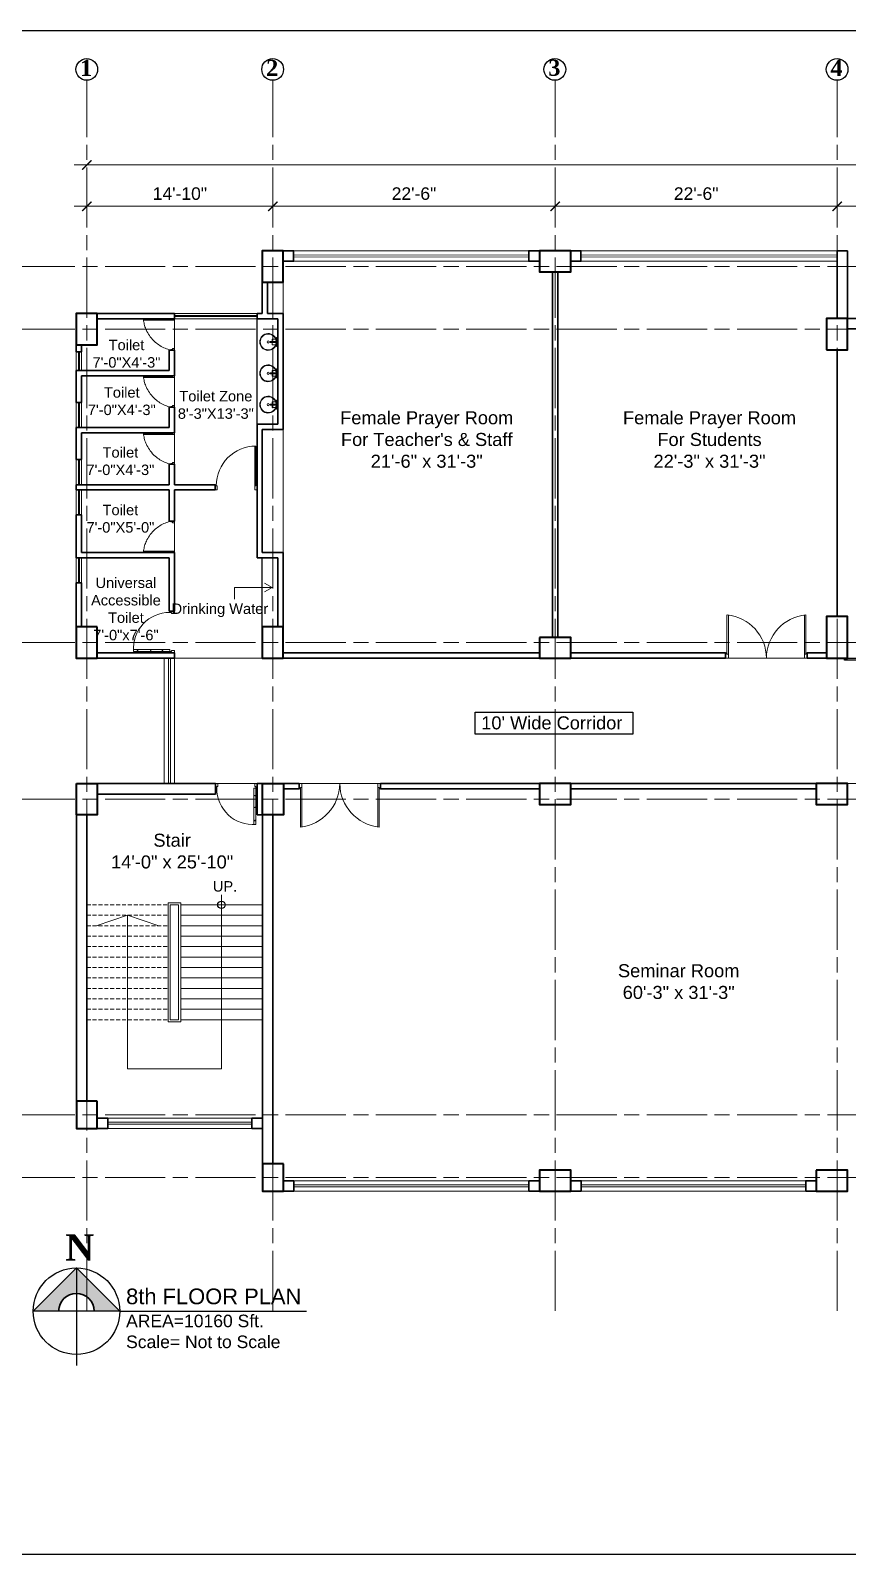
# Model space of a CAD drawing. Header units: inches. Extents: x -12 to 20935469, y -1604 to 24729220.
# Drawn here: x 20824000 to 20824782, y 24705706 to 24707164 of the extents above; entities that cross this region are included whole.
import ezdxf

# ---------------------------------------------------------------- set-up
doc = ezdxf.new("R2010")
doc.units = ezdxf.units.IN
doc.header["$LTSCALE"] = 0.03
doc.header["$MEASUREMENT"] = 0
doc.header["$PDMODE"] = 32
doc.header["$PDSIZE"] = 15
doc.linetypes.add('ACAD_ISO08W100', pattern=[36, 24, -3, 6, -3])
doc.linetypes.add('DASHED2', pattern=[0.375, 0.25, -0.125])
for name, color, linetype, lineweight in [('column', 1, 'Continuous', 40), ('Dim Line', 252, 'Continuous', 13), ('Door', 7, 'Continuous', 18), ('Gas', 21, 'Continuous', 5), ('Glass Line', 252, 'Continuous', 9), ('Grid Line', 252, 'Continuous', 18), ('Hatch', 253, 'Continuous', 15), ('Low Wall', 7, 'Continuous', 30), ('Main Wall', 7, 'Continuous', 30), ('RAIL', 23, 'Continuous', 13), ('STAIR', 46, 'Continuous', 15), ('TOILET FIXTURE', 142, 'Continuous', 5), ('wind.', 150, 'Continuous', 20)]:
    doc.layers.add(name, color=color, linetype=linetype, lineweight=lineweight)
doc.layers.add('TEXT', color=7, linetype='Continuous')
doc.styles.add('2', font='swisscl.ttf')
doc.styles.add('RomanS', font='arial.ttf', dxfattribs={"height": 12})
doc.styles.get("Standard").update_dxf_attribs({"font": 'timesbd.ttf'})
doc.dimstyles.new('Aec_Arch_I', dxfattribs={"dimscale": 96, "dimtxt": 12, "dimasz": 0.09375, "dimexe": 0.125, "dimexo": 0.125, "dimgap": 0.0625, "dimtad": 1, "dimdec": 0, "dimzin": 3, "dimdsep": 46, "dimlunit": 4, "dimtxsty": 'RomanS', "dimblk1": 'ARCHTICK', "dimblk2": 'ARCHTICK', "dimsah": 1, "dimcen": 0.09375, "dimdle": 0.125, "dimadec": 0, "dimazin": 0, "dimtfac": 0.75, "dimtdec": 0, "dimtmove": 2, "dimatfit": 3, "dimldrblk": 'ARCHTICK', "dimfxl": 1, "dimfrac": 1, "dimtolj": 1, "dimtzin": 0, "dimarcsym": 0})

# ---------------------------------------------------------------- blocks, each defined once
blk = doc.blocks.new('_ArchTick')
at = {"color": 0, "linetype": 'ByBlock', "lineweight": 35, "const_width": 0.15}
blk.add_lwpolyline([(-0.5, -0.5), (0.5, 0.5)], dxfattribs=at)
blk = doc.blocks.new('*D14')
at = {"layer": 'Defpoints', "color": 0, "transparency": 16777216}
for p in [(20831126.3, 24724578.2), (20830948.3, 24724562.3), (20831126.3, 24724562.3)]:
    blk.add_point(p, dxfattribs=at)
at = {"layer": 'Dim Line', "color": 0, "lineweight": -2, "transparency": 16777216}
for p, q in [((20830948.3, 24724574.3), (20830948.3, 24724590.2)), ((20831126.3, 24724574.3), (20831126.3, 24724590.2)), ((20830936.3, 24724578.2), (20831138.3, 24724578.2))]:
    blk.add_line(p, q, dxfattribs=at)
at = {"layer": 'Dim Line', "color": 0, "lineweight": -2, "transparency": 16777216, "xscale": 9, "yscale": 9, "zscale": 9, "rotation": 180}
blk.add_blockref('_ArchTick', (20830948.3, 24724578.2), dxfattribs=at)
at = {"layer": 'Dim Line', "color": 0, "lineweight": -2, "transparency": 16777216, "xscale": 9, "yscale": 9, "zscale": 9}
blk.add_blockref('_ArchTick', (20831126.3, 24724578.2), dxfattribs=at)
at = {"layer": 'Dim Line', "color": 0, "transparency": 16777216, "insert": (20831037.3, 24724590.3), "char_height": 12, "attachment_point": 5, "style": 'RomanS'}
blk.add_mtext('\\A1;14\'-10"', dxfattribs=at)
blk = doc.blocks.new('*D7')
at = {"layer": 'Defpoints', "color": 0, "transparency": 16777216}
for p in [(20831396.3, 24724578.2), (20831396.3, 24724578.2), (20831126.3, 24724562.3)]:
    blk.add_point(p, dxfattribs=at)
at = {"layer": 'Dim Line', "color": 0, "lineweight": -2, "transparency": 16777216}
for p, q in [((20831126.3, 24724574.3), (20831126.3, 24724590.2)), ((20831114.3, 24724578.2), (20831408.3, 24724578.2))]:
    blk.add_line(p, q, dxfattribs=at)
at = {"layer": 'Dim Line', "color": 0, "lineweight": -2, "transparency": 16777216, "xscale": 9, "yscale": 9, "zscale": 9, "rotation": 180}
blk.add_blockref('_ArchTick', (20831126.3, 24724578.2), dxfattribs=at)
at = {"layer": 'Dim Line', "color": 0, "lineweight": -2, "transparency": 16777216, "xscale": 9, "yscale": 9, "zscale": 9}
blk.add_blockref('_ArchTick', (20831396.3, 24724578.2), dxfattribs=at)
at = {"layer": 'Dim Line', "color": 0, "transparency": 16777216, "insert": (20831261.3, 24724590.3), "char_height": 12, "attachment_point": 5, "style": 'RomanS'}
blk.add_mtext('\\A1;22\'-6"', dxfattribs=at)
blk = doc.blocks.new('*D8')
at = {"layer": 'Defpoints', "color": 0, "transparency": 16777216}
for p in [(20831396.3, 24724578.2), (20831666.3, 24724578.2), (20831666.3, 24724578.2)]:
    blk.add_point(p, dxfattribs=at)
at = {"layer": 'Dim Line', "color": 0, "lineweight": -2, "transparency": 16777216}
blk.add_line((20831384.3, 24724578.2), (20831678.3, 24724578.2), dxfattribs=at)
at = {"layer": 'Dim Line', "color": 0, "lineweight": -2, "transparency": 16777216, "xscale": 9, "yscale": 9, "zscale": 9, "rotation": 180}
blk.add_blockref('_ArchTick', (20831396.3, 24724578.2), dxfattribs=at)
at = {"layer": 'Dim Line', "color": 0, "lineweight": -2, "transparency": 16777216, "xscale": 9, "yscale": 9, "zscale": 9}
blk.add_blockref('_ArchTick', (20831666.3, 24724578.2), dxfattribs=at)
at = {"layer": 'Dim Line', "color": 0, "transparency": 16777216, "insert": (20831531.3, 24724590.3), "char_height": 12, "attachment_point": 5, "style": 'RomanS'}
blk.add_mtext('\\A1;22\'-6"', dxfattribs=at)
blk = doc.blocks.new('*D9')
at = {"layer": 'Defpoints', "color": 0, "transparency": 16777216}
for p in [(20831666.3, 24724578.2), (20831844.3, 24724578.2), (20831844.3, 24724578.2)]:
    blk.add_point(p, dxfattribs=at)
at = {"layer": 'Dim Line', "color": 0, "lineweight": -2, "transparency": 16777216}
blk.add_line((20831654.3, 24724578.2), (20831856.3, 24724578.2), dxfattribs=at)
at = {"layer": 'Dim Line', "color": 0, "lineweight": -2, "transparency": 16777216, "xscale": 9, "yscale": 9, "zscale": 9, "rotation": 180}
blk.add_blockref('_ArchTick', (20831666.3, 24724578.2), dxfattribs=at)
at = {"layer": 'Dim Line', "color": 0, "lineweight": -2, "transparency": 16777216, "xscale": 9, "yscale": 9, "zscale": 9}
blk.add_blockref('_ArchTick', (20831844.3, 24724578.2), dxfattribs=at)
at = {"layer": 'Dim Line', "color": 0, "transparency": 16777216, "insert": (20831755.3, 24724590.3), "char_height": 12, "attachment_point": 5, "style": 'RomanS'}
blk.add_mtext('\\A1;14\'-10"', dxfattribs=at)
blk = doc.blocks.new('*D13')
at = {"layer": 'Defpoints', "color": 0, "transparency": 16777216}
for p in [(20830948.3, 24724610.7), (20832951.8, 24724617.8), (20832951.8, 24724610.7)]:
    blk.add_point(p, dxfattribs=at)
at = {"layer": 'Dim Line', "color": 0, "lineweight": -2, "transparency": 16777216}
for p, q in [((20830948.3, 24724622.7), (20830948.3, 24724629.8)), ((20832951.8, 24724622.7), (20832951.8, 24724629.8)), ((20830936.3, 24724617.8), (20832963.8, 24724617.8))]:
    blk.add_line(p, q, dxfattribs=at)
at = {"layer": 'Dim Line', "color": 0, "lineweight": -2, "transparency": 16777216, "xscale": 9, "yscale": 9, "zscale": 9, "rotation": 180}
blk.add_blockref('_ArchTick', (20830948.3, 24724617.8), dxfattribs=at)
at = {"layer": 'Dim Line', "color": 0, "lineweight": -2, "transparency": 16777216, "xscale": 9, "yscale": 9, "zscale": 9}
blk.add_blockref('_ArchTick', (20832951.8, 24724617.8), dxfattribs=at)
at = {"layer": 'Dim Line', "color": 0, "transparency": 16777216, "insert": (20831950, 24724629.9), "char_height": 12, "attachment_point": 5, "style": 'RomanS'}
blk.add_mtext('\\A1;166\'-11"', dxfattribs=at)
blk = doc.blocks.new('Door_45')
at = {"layer": 'Door'}
for p, q in [((1.5, 5), (1.5, 44)), ((1.5, 40), (2.2, 40)), ((2.2, 40), (2.2, 39.5)), ((2.2, 39.5), (2.7, 39.5)), ((2.7, 39.5), (2.7, 40)), ((2.7, 40), (3.5, 40)), ((3.5, 44), (3.5, 5)), ((1.5, 25.8), (2.2, 25.8)), ((2.2, 25.8), (2.2, 25.3)), ((2.2, 25.3), (2.7, 25.3)), ((2.7, 25.8), (3.5, 25.8)), ((2.7, 25.3), (2.7, 25.8)), ((0, 0), (0, 5)), ((0, 5), (1.5, 5)), ((1.5, 12.6), (2.2, 12.6)), ((3.5, 5), (1.5, 5)), ((1.5, 5), (1.5, 3)), ((1.5, 3), (2.5, 3)), ((2.2, 12.6), (2.2, 13.1)), ((2.2, 13.1), (2.7, 13.1)), ((2.5, 3), (2.5, 0)), ((2.7, 13.1), (2.7, 12.6)), ((2.7, 12.6), (3.5, 12.6)), ((42.5, 3), (42.5, 0)), ((43.5, 3), (42.5, 3)), ((45, 5), (43.5, 5)), ((43.5, 5), (43.5, 3)), ((45, 0), (45, 5)), ((2.5, 0), (0, 0)), ((42.5, 0), (45, 0))]:
    blk.add_line(p, q, dxfattribs=at)
blk.add_arc((4.7, 5.3), 38.8, 359.6233, 94.6685, dxfattribs=at)
blk = doc.blocks.new('sssss-flat-876')
at = {"layer": 'Door', "linetype": 'Continuous', "ltscale": 3}
blk.add_line((3666.5, 84027.2), (3666.5, 84055.7), dxfattribs=at)
at = {"layer": 'Door', "linetype": 'Continuous', "ltscale": 3, "extrusion": (-7.21527e-09, -3.35624e-18, 1), "elevation": 0}
for points in [[(3666.5, 84057.2), (3666.5, 84055.7), (3668.4, 84055.7), (3668.4, 84056.5), (3670.2, 84056.5), (3670.2, 84057.2)], [(3668.4, 84055.7), (3696.2, 84055.7), (3696.2, 84056.5), (3668.4, 84056.5)]]:
    blk.add_lwpolyline(points, close=True, dxfattribs=at)
at = {"layer": 'Door', "linetype": 'Continuous', "ltscale": 3, "flags": 128}
blk.add_lwpolyline([(3670.2, 84027.2, 0.04096), (3675.5, 84028.9, 0.082496), (3684.9, 84034.8, 0.052187), (3689.7, 84040, 0.043988), (3692.9, 84045, 0.036571), (3694.8, 84049.6, 0.034751), (3695.9, 84054.2, 0.011435), (3696.2, 84055.7)], format="xyb", dxfattribs=at)
at = {"layer": 'Door', "linetype": 'Continuous', "ltscale": 3}
blk.add_lwpolyline([(3666.5, 84027.2), (3666.5, 84028.7), (3668.4, 84028.7), (3668.4, 84027.9), (3670.2, 84027.9), (3670.2, 84027.2)], close=True, dxfattribs=at)
blk = doc.blocks.new('7-flat-72')
at = {"layer": 'Glass Line', "color": 8, "ltscale": 20}
for p, q in [((-64478.7, 376960.5), (-64480.3, 376960.5)), ((-64480.3, 376959.5), (-64480.3, 376960.5)), ((-64480.3, 376959.5), (-64480.3, 376960.5)), ((-64478.7, 376959.5), (-64480.3, 376959.5)), ((-64480.3, 376959.1), (-64480.3, 376959.4)), ((-64478.7, 376959.4), (-64480.3, 376959.4)), ((-64478.7, 376959.1), (-64480.3, 376959.1)), ((-64480.2, 376959.4), (-64480.2, 376959.5)), ((-64480.1, 376959.5), (-64480.1, 376960.5)), ((-64479.9, 376959.5), (-64479.9, 376960.5)), ((-64479.5, 376959.5), (-64479.5, 376960.5)), ((-64479.1, 376959.5), (-64479.1, 376960.5)), ((-64478.9, 376959.5), (-64478.9, 376960.5)), ((-64478.9, 376959.4), (-64478.9, 376959.5)), ((-64478.8, 376959.5), (-64478.8, 376960.5)), ((-64478.7, 376959.5), (-64478.7, 376960.5)), ((-64478.7, 376959.1), (-64478.7, 376959.4)), ((-64475.1, 376959.4), (-64476.9, 376959.4)), ((-64476.9, 376959.1), (-64476.9, 376959.4)), ((-64475.1, 376959.1), (-64476.9, 376959.1)), ((-64476.6, 376959.4), (-64476.6, 376966.6)), ((-64475.5, 376966.6), (-64476.6, 376966.6)), ((-64475.5, 376959.4), (-64475.5, 376966.6)), ((-64475.1, 376959.1), (-64475.1, 376959.4)), ((-64473.3, 376960.5), (-64471.7, 376960.5)), ((-64473.3, 376959.5), (-64473.3, 376960.5)), ((-64473.3, 376959.5), (-64473.3, 376960.5)), ((-64473.3, 376959.5), (-64471.7, 376959.5)), ((-64473.3, 376959.1), (-64473.3, 376959.4)), ((-64473.3, 376959.4), (-64471.7, 376959.4)), ((-64473.3, 376959.1), (-64471.7, 376959.1)), ((-64473.1, 376959.5), (-64473.1, 376960.5)), ((-64473.1, 376959.4), (-64473.1, 376959.5)), ((-64472.9, 376959.5), (-64472.9, 376960.5)), ((-64472.5, 376959.5), (-64472.5, 376960.5)), ((-64472.1, 376959.5), (-64472.1, 376960.5)), ((-64471.9, 376959.5), (-64471.9, 376960.5)), ((-64471.9, 376959.4), (-64471.9, 376959.5)), ((-64471.8, 376959.5), (-64471.8, 376960.5)), ((-64471.7, 376959.5), (-64471.7, 376960.5)), ((-64471.7, 376959.1), (-64471.7, 376959.4))]:
    blk.add_line(p, q, dxfattribs=at)
blk.add_circle((-64476, 376968.4, 0), 1.08, dxfattribs=at)
for radius, start, end in [(8.1, 273.8334, 266.1883), (7.55, 274.115, 265.9068)]:
    blk.add_arc((-64476, 376968.4, 0), radius, start, end, dxfattribs=at)
blk = doc.blocks.new('SFSFSFS-flat-72')
at = {"layer": 'TOILET FIXTURE', "ltscale": 0.2}
blk.add_lwpolyline([(-3918.5, -3608.1), (-3918.5, -3602.7), (-3923.9, -3602.7), (-3923.9, -3608.1)], close=True, dxfattribs=at)
at = {"layer": 'TOILET FIXTURE', "ltscale": 20}
blk.add_blockref('7-flat-72', (60554.8, -380567.2), dxfattribs=at)
blk = doc.blocks.new('$D40')
at = {"layer": 'Door'}
for p, q in [((1, 4), (1, 42)), ((2, 0), (2, 42)), ((1, 5), (0, 5)), ((2, 0), (0, 0)), ((2, 4), (1, 4)), ((39, 4), (38, 4)), ((38, 4), (38, 0)), ((40, 0), (38, 0)), ((40, 5), (39, 5)), ((39, 5), (39, 4))]:
    blk.add_line(p, q, dxfattribs=at)
blk.add_arc((1, 4), 38, 0, 90, dxfattribs=at)
blk = doc.blocks.new('fff')
at = {"layer": 'Grid Line', "color": 252, "linetype": 'ACAD_ISO08W100', "lineweight": 9, "ltscale": 80, "true_color": 0x939598}
for p, q in [((20830948.3, 24723521.1), (20830948.3, 24724698.8)), ((20831126.3, 24723521.1), (20831126.3, 24724698.8)), ((20831396.3, 24723521.1), (20831396.3, 24724698.8)), ((20831666.3, 24723521.1), (20831666.3, 24724698.8)), ((20833096.9, 24724520.6), (20830726.1, 24724520.6)), ((20833096.9, 24724460.6), (20830726.1, 24724460.6)), ((20833096.9, 24724160.7), (20830726.1, 24724160.7)), ((20833096.9, 24724010.7), (20830726.1, 24724010.7)), ((20833096.9, 24723708.7), (20830726.1, 24723708.7)), ((20833096.9, 24723648.8), (20830726.1, 24723648.8))]:
    blk.add_line(p, q, dxfattribs=at)
at = {"layer": 'Dim Line'}
for base, p1, p2, picture, middle in [((20832951.7523, 24724617.8128), (20830948.3088, 24724610.7482), (20832951.7523, 24724610.7482), '*D13', (20831950.0306, 24724629.9397)), ((20831126.3, 24724578.2), (20830948.3, 24724562.3), (20831126.3, 24724562.3), '*D14', (20831037.3, 24724590.3)), ((20831396.3, 24724578.2), (20831126.3, 24724562.3), (20831396.3, 24724578.2), '*D7', (20831261.3, 24724590.3)), ((20831666.3, 24724578.2), (20831396.3, 24724578.2), (20831666.3, 24724578.2), '*D8', (20831531.3, 24724590.3)), ((20831844.3, 24724578.2), (20831666.3, 24724578.2), (20831844.3, 24724578.2), '*D9', (20831755.3, 24724590.3))]:
    dim = blk.add_linear_dim(base=base, p1=p1, p2=p2, dimstyle='Aec_Arch_I', dxfattribs=at)
    dim.commit()
    dim.dimension.update_dxf_attribs({"geometry": picture, "text_midpoint": middle})

msp = doc.modelspace()

# ---------------------------------------------------------------- hatches: boundary and pattern name
at = {"layer": 'Low Wall'}
h = msp.add_hatch(color=256, dxfattribs=at)
h.paths.add_polyline_path([(20824026.9, 24705938.4), (20824002.5, 24705938.4), (20824043.9, 24705979.8), (20824043.9, 24705955.4, 0.414214)])
h.paths.add_polyline_path([(20824043.9, 24705955.4), (20824043.9, 24705979.8), (20824085.3, 24705938.4), (20824060.9, 24705938.4, 0.414214)])

# ---------------------------------------------------------------- linework, layer by layer
for p, q in [((20824216.7, 24706787.2), (20824216.7, 24706888.2)), ((20824221.7, 24706593.3), (20824221.7, 24706659.4)), ((20824132.7, 24706568.5), (20824137.7, 24706568.5)), ((20824665.1, 24706565.9), (20824665.1, 24706563.4)), ((20824743.1, 24706565.9), (20824743.1, 24706563.4)), ((20824251.7, 24706053.3), (20824251.7, 24706053.3)), ((20824043.9, 24705979.8), (20824043.9, 24705886.4)), ((20824085.3, 24705938.4), (20824264.2, 24705938.4))]:
    msp.add_line(p, q)
for points in [[(20824778.7, 24706563.3), (20824857.9, 24706563.3), (20824857.9, 24706561.3), (20824778.7, 24706561.3)], [(20824425.5, 24706511.6), (20824576.3, 24706511.6), (20824576.3, 24706490.5), (20824425.5, 24706490.5)]]:
    msp.add_lwpolyline(points, close=True)
msp.add_lwpolyline([(20824085.3, 24705938.4), (20824002.5, 24705938.3)])
for centre, radius in [((20824182.7, 24706327.3), 3.61), ((20824043.9, 24705938.4), 41.4)]:
    msp.add_circle(centre, radius)
at = {"layer": 'column', "lineweight": 40, "ltscale": 20}
for points in [[(20824241.7, 24706953.2), (20824221.7, 24706953.2), (20824221.7, 24706923.2), (20824241.7, 24706923.2)], [(20824486.9, 24706953.2), (20824486.9, 24706933.2), (20824516.9, 24706933.2), (20824516.9, 24706953.2)], [(20824063.8, 24706893.2), (20824043.8, 24706893.2), (20824043.8, 24706863.2), (20824063.8, 24706863.2)], [(20824761.7, 24706858.4), (20824781.7, 24706858.4), (20824781.7, 24706888.4), (20824761.7, 24706888.4)], [(20824761.7, 24706563.3), (20824781.7, 24706563.3), (20824781.7, 24706603.3), (20824761.7, 24706603.3)], [(20824063.8, 24706593.3), (20824043.8, 24706593.3), (20824043.8, 24706563.3), (20824063.8, 24706563.3)], [(20824241.7, 24706593.3), (20824221.7, 24706593.3), (20824221.7, 24706563.3), (20824241.7, 24706563.3)], [(20824486.9, 24706583.3), (20824486.9, 24706563.3), (20824516.9, 24706563.3), (20824516.9, 24706583.3)], [(20824043.9, 24706443.3), (20824063.9, 24706443.3), (20824063.9, 24706413.3), (20824043.9, 24706413.3)], [(20824221.9, 24706443.3), (20824241.9, 24706443.3), (20824241.9, 24706413.3), (20824221.9, 24706413.3)], [(20824486.9, 24706443.3), (20824486.9, 24706423.3), (20824516.9, 24706423.3), (20824516.9, 24706443.3)], [(20824751.7, 24706443.3), (20824751.7, 24706423.3), (20824781.7, 24706423.3), (20824781.7, 24706443.3)], [(20824063.9, 24706139.3), (20824043.9, 24706139.3), (20824043.9, 24706113.3), (20824063.9, 24706113.3)], [(20824241.9, 24706079.3), (20824221.9, 24706079.3), (20824221.9, 24706053.3), (20824241.9, 24706053.3)], [(20824516.9, 24706053.3), (20824516.9, 24706073.3), (20824486.9, 24706073.3), (20824486.9, 24706053.3)], [(20824751.7, 24706073.3), (20824751.7, 24706053.3), (20824781.7, 24706053.3), (20824781.7, 24706073.3)]]:
    msp.add_lwpolyline(points, close=True, dxfattribs=at)
at = {"layer": 'Defpoints'}
msp.add_lwpolyline([(20823799.2, 24707164.1), (20826238.1, 24707164.1), (20826238.1, 24705705.5), (20823799.2, 24705705.5)], close=True, dxfattribs=at)
at = {"layer": 'Door'}
for p, q in [((20824666.4, 24706567.1), (20824666.4, 24706605)), ((20824667.7, 24706563.4), (20824667.7, 24706604.9)), ((20824740.5, 24706563.4), (20824740.5, 24706604.9)), ((20824741.8, 24706567.1), (20824741.8, 24706605)), ((20824666.4, 24706568.4), (20824665.1, 24706568.4)), ((20824667.7, 24706563.4), (20824665.1, 24706563.4)), ((20824667.7, 24706567.1), (20824666.4, 24706567.1)), ((20824740.5, 24706567.1), (20824741.8, 24706567.1)), ((20824740.5, 24706563.4), (20824743.1, 24706563.4)), ((20824741.8, 24706568.4), (20824743.1, 24706568.4)), ((20824259.5, 24706443.3), (20824256.9, 24706443.3)), ((20824258.2, 24706438.3), (20824256.9, 24706438.3)), ((20824258.2, 24706439.6), (20824258.2, 24706401.7)), ((20824259.5, 24706439.6), (20824258.2, 24706439.6)), ((20824259.5, 24706443.3), (20824259.5, 24706401.8)), ((20824332.3, 24706443.3), (20824332.3, 24706401.8)), ((20824332.3, 24706443.3), (20824334.9, 24706443.3)), ((20824332.3, 24706439.6), (20824333.6, 24706439.6)), ((20824333.6, 24706439.6), (20824333.6, 24706401.7)), ((20824333.6, 24706438.3), (20824334.9, 24706438.3))]:
    msp.add_line(p, q, dxfattribs=at)
for centre, start, end in [((20824661.9, 24706562.9), 0.5906, 83.7783), ((20824746.4, 24706562.9), 96.2217, 179.4094), ((20824253.6, 24706443.8), 276.2217, 359.4094), ((20824338.2, 24706443.8), 180.5906, 263.7783)]:
    msp.add_arc(centre, 42.3, start, end, dxfattribs=at)
at = {"layer": 'Gas', "color": 0, "lineweight": 5}
for points in [[(20824143.7, 24706329.3), (20824131.7, 24706329.3), (20824131.7, 24706215.3), (20824143.7, 24706215.3)], [(20824141.7, 24706327.3), (20824133.7, 24706327.3), (20824133.7, 24706217.3), (20824141.7, 24706217.3)]]:
    msp.add_lwpolyline(points, close=True, dxfattribs=at)
at = {"layer": 'Hatch', "lineweight": 5}
for p, q in [((20824241.7, 24706893.2), (20824241.7, 24706923.2)), ((20824241.7, 24706664.4), (20824241.7, 24706782.2))]:
    msp.add_line(p, q, dxfattribs=at)
at = {"layer": 'Hatch', "lineweight": 0}
msp.add_lwpolyline([(20825973.2, 24706563.4), (20825139.4, 24706563.4), (20825139.4, 24706878.2), (20824959.7, 24706878.4), (20824959.7, 24706563.3), (20824137.7, 24706563.5), (20824137.7, 24706443.4), (20824959.7, 24706443.4), (20824959.7, 24706223.9), (20825169.4, 24706223.9), (20825169.4, 24706073.3), (20825169.4, 24706058.4), (20825170.8, 24706058.4), (20825274.5, 24706058.4), (20825272.2, 24706443.4), (20825973.2, 24706443.4)], close=True, dxfattribs=at)
at = {"layer": 'Low Wall', "color": 0}
msp.add_lwpolyline([(20824002.5, 24705938.4), (20824043.9, 24705979.8), (20824085.3, 24705938.4)], dxfattribs=at)
at = {"layer": 'Low Wall'}
msp.add_arc((20824043.9, 24705938.4), 17, 0, 180, dxfattribs=at)
at = {"layer": 'Main Wall', "lineweight": 30}
for p, q in [((20824771.7, 24706953.2), (20824781.7, 24706953.2)), ((20824771.7, 24706888.4), (20824771.7, 24706953.2)), ((20824781.7, 24706888.4), (20824781.7, 24706953.2)), ((20824221.7, 24706893.2), (20824221.7, 24706923.2)), ((20824226.7, 24706893.2), (20824226.7, 24706923.2)), ((20824499.4, 24706583.3), (20824499.4, 24706933.2)), ((20824504.4, 24706583.3), (20824504.4, 24706933.2)), ((20824771.7, 24706907.2), (20824771.7, 24706907.2)), ((20824063.8, 24706893.2), (20824137.7, 24706893.2)), ((20824137.7, 24706888.2), (20824137.7, 24706893.2)), ((20824216.7, 24706893.2), (20824221.7, 24706893.2)), ((20824216.7, 24706888.2), (20824216.7, 24706893.2)), ((20824226.7, 24706893.2), (20824241.7, 24706893.2)), ((20824241.7, 24706782.2), (20824241.7, 24706893.2)), ((20824771.7, 24706901.2), (20824771.7, 24706901.2)), ((20824063.8, 24706888.2), (20824137.7, 24706888.2)), ((20824216.7, 24706888.2), (20824236.7, 24706888.2)), ((20824236.7, 24706787.2), (20824236.7, 24706888.2)), ((20824043.8, 24706856.6), (20824043.8, 24706863.2)), ((20824132.7, 24706858.2), (20824137.7, 24706858.2)), ((20824132.7, 24706858.2), (20824132.7, 24706838.6)), ((20824771.7, 24706603.3), (20824771.7, 24706858.4)), ((20824132.7, 24706838.6), (20824043.8, 24706838.6)), ((20824043.8, 24706808), (20824043.8, 24706838.6)), ((20824137.7, 24706833.6), (20824048.8, 24706833.6)), ((20824132.7, 24706803.6), (20824132.7, 24706784)), ((20824137.7, 24706803.6), (20824132.7, 24706803.6)), ((20824132.7, 24706784), (20824043.8, 24706784)), ((20824043.8, 24706753.4), (20824043.8, 24706784)), ((20824137.7, 24706779), (20824048.8, 24706779)), ((20824048.8, 24706779), (20824048.8, 24706753.4)), ((20824216.7, 24706729.4), (20824216.7, 24706787.2)), ((20824216.7, 24706787.2), (20824236.7, 24706787.2)), ((20824221.7, 24706664.4), (20824221.7, 24706782.2)), ((20824221.7, 24706782.2), (20824241.7, 24706782.2)), ((20824043.8, 24706753.4), (20824048.8, 24706753.4)), ((20824137.7, 24706749), (20824132.7, 24706749)), ((20824043.8, 24706729.4), (20824132.7, 24706729.4)), ((20824043.8, 24706724.4), (20824043.8, 24706729.4)), ((20824176.7, 24706724.4), (20824176.7, 24706729.4)), ((20824216.7, 24706659.4), (20824216.7, 24706729.4)), ((20824132.7, 24706724.4), (20824043.8, 24706724.4)), ((20824132.7, 24706694.4), (20824132.7, 24706724.4)), ((20824137.7, 24706694.4), (20824137.7, 24706724.4)), ((20824176.7, 24706724.4), (20824137.7, 24706724.4)), ((20824048.8, 24706700.4), (20824043.8, 24706700.4)), ((20824043.8, 24706659.4), (20824043.8, 24706700.4)), ((20824048.8, 24706700.4), (20824048.8, 24706664.4)), ((20824137.7, 24706694.4), (20824132.7, 24706694.4)), ((20824132.7, 24706659.4), (20824043.8, 24706659.4)), ((20824137.7, 24706664.4), (20824048.8, 24706664.4)), ((20824132.7, 24706608.5), (20824132.7, 24706659.4)), ((20824137.7, 24706608.5), (20824137.7, 24706664.4)), ((20824216.7, 24706659.4), (20824236.7, 24706659.4)), ((20824221.7, 24706664.4), (20824241.7, 24706664.4)), ((20824236.7, 24706593.3), (20824236.7, 24706659.4)), ((20824241.7, 24706593.3), (20824241.7, 24706664.4)), ((20824043.8, 24706593.3), (20824043.8, 24706635.4)), ((20824048.8, 24706635.4), (20824043.8, 24706635.4)), ((20824048.8, 24706635.4), (20824048.8, 24706593.3)), ((20824137.7, 24706608.5), (20824132.7, 24706608.5)), ((20824137.7, 24706568.5), (20824063.8, 24706568.5)), ((20824137.7, 24706563.5), (20824063.8, 24706563.5)), ((20824137.7, 24706568.5), (20824137.7, 24706563.5)), ((20824486.9, 24706568.4), (20824241.7, 24706568.4)), ((20824486.9, 24706563.4), (20824241.7, 24706563.4)), ((20824516.9, 24706568.4), (20824665.1, 24706568.4)), ((20824516.9, 24706563.4), (20824665.1, 24706563.4)), ((20824665.1, 24706563.4), (20824665.1, 24706568.4)), ((20824743.1, 24706563.4), (20824743.1, 24706568.4)), ((20824743.1, 24706568.4), (20824761.7, 24706568.4)), ((20824743.1, 24706563.4), (20824761.7, 24706563.4)), ((20824176.9, 24706443.3), (20824063.9, 24706443.3)), ((20824176.9, 24706443.3), (20824176.9, 24706433.3)), ((20824221.9, 24706443.3), (20824216.9, 24706443.3)), ((20824216.9, 24706443.3), (20824216.9, 24706413.3)), ((20824231.9, 24706443.3), (20824221.9, 24706443.3)), ((20824241.9, 24706443.3), (20824256.9, 24706443.3)), ((20824256.9, 24706438.3), (20824241.9, 24706438.3)), ((20824256.9, 24706443.3), (20824256.9, 24706438.3)), ((20824334.9, 24706443.3), (20824486.9, 24706443.3)), ((20824334.9, 24706438.3), (20824334.9, 24706443.3)), ((20824486.9, 24706438.3), (20824334.9, 24706438.3)), ((20824516.9, 24706443.3), (20824751.7, 24706443.3)), ((20824751.7, 24706438.3), (20824516.9, 24706438.3)), ((20824176.9, 24706433.3), (20824063.9, 24706433.3)), ((20824043.9, 24706413.3), (20824043.9, 24706139.3)), ((20824053.9, 24706413.3), (20824053.9, 24706139.3)), ((20824216.9, 24706413.3), (20824221.9, 24706413.3)), ((20824221.9, 24706079.3), (20824221.9, 24706413.3)), ((20824231.9, 24706079.3), (20824231.9, 24706413.3))]:
    msp.add_line(p, q, dxfattribs=at)
for points in [[(20824241.7, 24706953.2), (20824251.7, 24706953.2), (20824251.7, 24706943.2), (20824241.7, 24706943.2)], [(20824486.7, 24706953.2), (20824476.7, 24706953.2), (20824476.7, 24706943.2), (20824486.7, 24706943.2)], [(20824516.7, 24706953.2), (20824526.7, 24706953.2), (20824526.7, 24706943.2), (20824516.7, 24706943.2)], [(20824781.7, 24706888.4), (20824791.7, 24706888.4), (20824791.7, 24706878.4), (20824781.7, 24706878.4)], [(20824048.8, 24706863.2), (20824048.8, 24706856.6)], [(20824048.8, 24706856.6), (20824043.8, 24706856.6)], [(20824137.7, 24706858.2), (20824137.7, 24706833.6)], [(20824048.8, 24706833.6), (20824048.8, 24706808)], [(20824048.8, 24706808), (20824043.8, 24706808)], [(20824137.7, 24706803.6), (20824137.7, 24706779)], [(20824132.7, 24706749), (20824132.7, 24706729.4)], [(20824137.7, 24706749), (20824137.7, 24706729.4)], [(20824137.7, 24706729.4), (20824176.7, 24706729.4)], [(20824241.9, 24706053.3), (20824251.9, 24706053.3), (20824251.9, 24706063.3), (20824241.9, 24706063.3)], [(20824486.9, 24706053.3), (20824476.9, 24706053.3), (20824476.9, 24706063.3), (20824486.9, 24706063.3)], [(20824516.9, 24706053.3), (20824526.9, 24706053.3), (20824526.9, 24706063.3), (20824516.9, 24706063.3)], [(20824751.7, 24706053.3), (20824741.7, 24706053.3), (20824741.7, 24706063.3), (20824751.7, 24706063.3)]]:
    msp.add_lwpolyline(points, dxfattribs=at)
at = {"layer": 'Main Wall'}
for points in [[(20824063.9, 24706123.3), (20824073.9, 24706123.3), (20824073.9, 24706113.3), (20824063.9, 24706113.3)], [(20824211.9, 24706123.3), (20824221.9, 24706123.3), (20824221.9, 24706113.3), (20824211.9, 24706113.3)]]:
    msp.add_lwpolyline(points, close=True, dxfattribs=at)
at = {"layer": 'RAIL', "lineweight": 9}
for p, q in [((20824182.7, 24706337), (20824182.7, 24706170.3)), ((20824092.7, 24706317.3), (20824062.7, 24706307.3)), ((20824092.7, 24706170.3), (20824092.7, 24706317.3)), ((20824122.7, 24706307.3), (20824092.7, 24706317.3)), ((20824221.7, 24706307.3), (20824143.7, 24706307.3)), ((20824182.7, 24706170.3), (20824092.7, 24706170.3))]:
    msp.add_line(p, q, dxfattribs=at)
at = {"layer": 'STAIR', "color": 253, "lineweight": 5}
for p, q in [((20824231.3, 24706631), (20824195.1, 24706631)), ((20824195.1, 24706631), (20824195.1, 24706619.8)), ((20824231.3, 24706631), (20824224, 24706635.1)), ((20824231.3, 24706631), (20824224, 24706627))]:
    msp.add_line(p, q, dxfattribs=at)
at = {"layer": 'STAIR', "color": 32, "linetype": 'DASHED2', "lineweight": 5, "ltscale": 500}
for p, q in [((20824053.8, 24706327.3), (20824131.7, 24706327.3)), ((20824053.8, 24706317.3), (20824131.7, 24706317.3)), ((20824053.8, 24706307.3), (20824131.7, 24706307.3)), ((20824053.8, 24706297.3), (20824131.7, 24706297.3)), ((20824053.8, 24706287.3), (20824131.7, 24706287.3)), ((20824053.8, 24706277.3), (20824131.7, 24706277.3)), ((20824053.8, 24706267.3), (20824131.7, 24706267.3)), ((20824053.8, 24706257.3), (20824131.7, 24706257.3)), ((20824053.8, 24706247.3), (20824131.7, 24706247.3)), ((20824053.8, 24706237.3), (20824131.7, 24706237.3)), ((20824053.8, 24706227.3), (20824131.7, 24706227.3)), ((20824053.8, 24706217.3), (20824131.7, 24706217.3))]:
    msp.add_line(p, q, dxfattribs=at)
at = {"layer": 'STAIR', "color": 32, "lineweight": 5}
for p, q in [((20824143.7, 24706327.3), (20824221.7, 24706327.3)), ((20824143.7, 24706317.3), (20824221.7, 24706317.3)), ((20824161.7, 24706307.3), (20824221.7, 24706307.3)), ((20824143.7, 24706297.3), (20824221.7, 24706297.3)), ((20824143.7, 24706287.3), (20824221.7, 24706287.3)), ((20824143.7, 24706277.3), (20824221.7, 24706277.3)), ((20824143.7, 24706267.3), (20824221.7, 24706267.3)), ((20824143.7, 24706257.3), (20824221.7, 24706257.3)), ((20824143.7, 24706247.3), (20824221.7, 24706247.3)), ((20824143.7, 24706237.3), (20824221.7, 24706237.3)), ((20824143.7, 24706227.3), (20824221.7, 24706227.3)), ((20824143.7, 24706217.3), (20824221.7, 24706217.3))]:
    msp.add_line(p, q, dxfattribs=at)
at = {"layer": 'TEXT'}
for centre in [(20824053.8, 24707126.8), (20824231.7, 24707126.8), (20824501.7, 24707126.8), (20824771.7, 24707126.8)]:
    msp.add_circle(centre, 10.4, dxfattribs=at)
at = {"layer": 'wind.', "lineweight": 5}
for p, q in [((20824476.7, 24706953.2), (20824251.7, 24706953.2)), ((20824251.7, 24706949.2), (20824476.7, 24706949.3)), ((20824526.7, 24706953.2), (20824771.7, 24706953.2)), ((20824526.7, 24706949.2), (20824771.7, 24706949.3)), ((20824251.7, 24706947.2), (20824476.7, 24706947.3)), ((20824251.7, 24706943.2), (20824476.7, 24706943.2)), ((20824526.7, 24706947.2), (20824771.7, 24706947.3)), ((20824526.7, 24706943.2), (20824771.7, 24706943.2)), ((20824137.7, 24706893.2), (20824216.7, 24706893.2)), ((20824137.7, 24706891.2), (20824216.7, 24706891.2)), ((20824137.7, 24706890.2), (20824216.7, 24706890.2)), ((20824137.7, 24706888.2), (20824216.7, 24706888.2)), ((20824043.8, 24706856.6), (20824043.8, 24706838.6)), ((20824045.8, 24706856.6), (20824045.8, 24706838.6)), ((20824046.8, 24706856.6), (20824046.8, 24706838.6)), ((20824048.8, 24706856.6), (20824048.8, 24706838.6)), ((20824043.8, 24706808), (20824043.8, 24706784)), ((20824045.8, 24706808), (20824045.8, 24706784)), ((20824046.8, 24706808), (20824046.8, 24706784)), ((20824048.8, 24706808), (20824048.8, 24706784)), ((20824043.8, 24706729.4), (20824043.8, 24706753.4)), ((20824045.8, 24706729.4), (20824045.8, 24706753.4)), ((20824046.8, 24706729.4), (20824046.8, 24706753.4)), ((20824048.8, 24706729.4), (20824048.8, 24706753.4)), ((20824043.8, 24706700.4), (20824043.8, 24706724.4)), ((20824045.8, 24706700.4), (20824045.8, 24706724.4)), ((20824046.8, 24706700.4), (20824046.8, 24706724.4)), ((20824048.8, 24706700.4), (20824048.8, 24706724.4)), ((20824043.8, 24706635.4), (20824043.8, 24706659.4)), ((20824045.8, 24706635.4), (20824045.8, 24706659.4)), ((20824046.8, 24706635.4), (20824046.8, 24706659.4)), ((20824048.8, 24706635.4), (20824048.8, 24706659.4)), ((20824127.9, 24706443.3), (20824127.9, 24706563.4)), ((20824131.9, 24706443.3), (20824131.9, 24706563.4)), ((20824133.9, 24706443.3), (20824133.9, 24706563.4)), ((20824068.9, 24706123.3), (20824216.9, 24706123.3)), ((20824073.9, 24706119.3), (20824211.9, 24706119.3)), ((20824073.9, 24706117.3), (20824211.9, 24706117.3)), ((20824068.9, 24706113.3), (20824216.9, 24706113.3)), ((20824476.7, 24706063.3), (20824251.9, 24706063.3)), ((20824476.7, 24706059.3), (20824251.9, 24706059.3)), ((20824516.9, 24706059.3), (20824516.7, 24706059.3)), ((20824741.7, 24706063.3), (20824526.9, 24706063.3)), ((20824741.7, 24706059.3), (20824526.9, 24706059.3)), ((20824476.7, 24706057.3), (20824251.9, 24706057.3)), ((20824476.7, 24706053.3), (20824251.9, 24706053.3)), ((20824486.7, 24706057.3), (20824486.7, 24706057.3)), ((20824516.9, 24706057.3), (20824516.7, 24706057.3)), ((20824741.7, 24706057.3), (20824526.9, 24706057.3)), ((20824741.7, 24706053.3), (20824526.9, 24706053.3))]:
    msp.add_line(p, q, dxfattribs=at)
at = {"layer": 'wind.'}
msp.add_line((20824137.7, 24706443.3), (20824137.7, 24706563.5), dxfattribs=at)

# ---------------------------------------------------------------- block references
at = {"layer": 'Door', "ltscale": 20, "xscale": -1}
for p in [(20827804.3, 24622831), (20827804.3, 24622776.4), (20827804.3, 24622721.8)]:
    msp.add_blockref('sssss-flat-876', p, dxfattribs=at)
at = {"layer": 'Door', "xscale": -1}
msp.add_blockref('$D40', (20824216.7, 24706724.4), dxfattribs=at)
at = {"layer": 'Door', "ltscale": 20, "rotation": 180}
msp.add_blockref('sssss-flat-876', (20827804.3, 24790721.6), dxfattribs=at)
at = {"layer": 'Door', "color": 250, "ltscale": 20, "xscale": 0.8888888888759539, "yscale": 0.8888888888759539, "zscale": 0.8888888888759539}
for p, rotation in [((20824137.7, 24706568.5), 90.00000000000001), ((20824216.9, 24706443.3), 180)]:
    msp.add_blockref('Door_45', p, dxfattribs=dict(at, rotation=rotation))
at = {"layer": 'Hatch', "lineweight": 0}
msp.add_blockref('fff', (-6894.4, -17582.4), dxfattribs=at)
at = {"layer": 'TOILET FIXTURE', "ltscale": 20, "rotation": 90.00000000000001}
for p in [(20820628.6, 24710787.2), (20820628.6, 24710757.2), (20820628.6, 24710727.2)]:
    msp.add_blockref('SFSFSFS-flat-72', p, dxfattribs=at)

# ---------------------------------------------------------------- texts
msp.add_text('N', height=25.2).set_placement((20824033.3, 24705986.8))
at = {"layer": 'TEXT', "char_height": 15.44, "width": 227.458, "attachment_point": 8, "rotation": 0}
for s, insert in [('\\A1;1', (20824053.2, 24707120.5)), ('\\A1;2', (20824231.2, 24707120.5)), ('\\A1;3', (20824501.2, 24707120.5)), ('\\A1;4', (20824771.2, 24707120.5))]:
    msp.add_mtext(s, dxfattribs=dict(at, insert=insert))
at = {"layer": 'TEXT', "color": 30, "lineweight": 5, "ltscale": 20, "attachment_point": 2, "style": '2'}
for s, width, gutter_width, insert, char_height in [('{\\fArial|b0|i0|c0|p34;\\C0;Toilet \\P7\'-0"X4\'-3"}', 104.76, 0.5, (20824091.8, 24706868.1), 10), ('{\\fArial|b0|i0|c0|p34;\\C0;Toilet \\P7\'-0"X4\'-3"}', 104.76, 0.5, (20824087.3, 24706822.7), 10), ('{\\fArial|b0|i0|c0|p34;\\C0;Toilet Zone\\P8\'-3"X13\'-3"}', 104.76, 0.5, (20824177.3, 24706819.1), 10), ('\\pxsm1;{\\fArial|b0|i0|c0|p34;\\C0;Female Prayer Room\\PFor Teacher\'s & Staff\\P21\'-6" x 31\'-3" }', 235.592, 0.75, (20824379.1, 24706799.7), 12.476), ('\\pxsm1;{\\fArial|b0|i0|c0|p34;\\C0;Female Prayer Room\\PFor Students\\P22\'-3" x 31\'-3" }', 204.588, 0.75, (20824649.7, 24706799.7), 12.476), ('{\\fArial|b0|i0|c0|p34;\\C0;Toilet \\P7\'-0"X4\'-3"}', 104.76, 0.5, (20824086, 24706765.3), 10), ('{\\fArial|b0|i0|c0|p34;\\C0;Toilet \\P7\'-0"X5\'-0"}', 104.76, 0.5, (20824086, 24706710.2), 10), ('{\\fArial|b0|i0|c0|p34;\\C0;Universal Accessible Toilet\\P7\'-0"x7\'-6"}', 89.095, 0.35, (20824091.3, 24706640.5), 10), ('\\pxsm1;{\\fArial|b0|i0|c0|p34;\\C0;Drinking Water }', 88.563, 0.282, (20824181.2, 24706615.7), 10), ("\\pxsm1,qc;{\\fArial|b0|i0|c0|p34;\\C0;10' Wide Corridor}", 227.89, 0.75, (20824498.8, 24706507.7), 12.476), ('\\pxsm1;{\\fArial|b0|i0|c0|p34;\\C0;Stair\\P14\'-0" x 25\'-10"  }', 148.355, 0.282, (20824135.5, 24706395.4), 12.476), ('{\\fArial|b0|i0|c0|p34;\\C0;UP.}', 104.76, 0.5, (20824186.1, 24706350), 10), ('\\pxsm1;{\\fArial|b0|i0|c0|p34;\\C0;Seminar Room\\P60\'-3" x 31\'-3" }', 157.249, 0.75, (20824620.2, 24706270.5), 12.476), ('\\A1;\\pxql;{\\fArial|b0|i0|c0|p34;\\C0;8th FLOOR PLAN\\P\\H0.8x;AREA=10160 Sft.\\PScale= Not to Scale}', 640.124, 0.5, (20824411.5, 24705960.1), 15)]:
    msp.add_mtext_dynamic_manual_height_columns(s, width=width, gutter_width=gutter_width, heights=[0], dxfattribs=dict(at, insert=insert, char_height=char_height))

doc.saveas('drawing.dxf')
